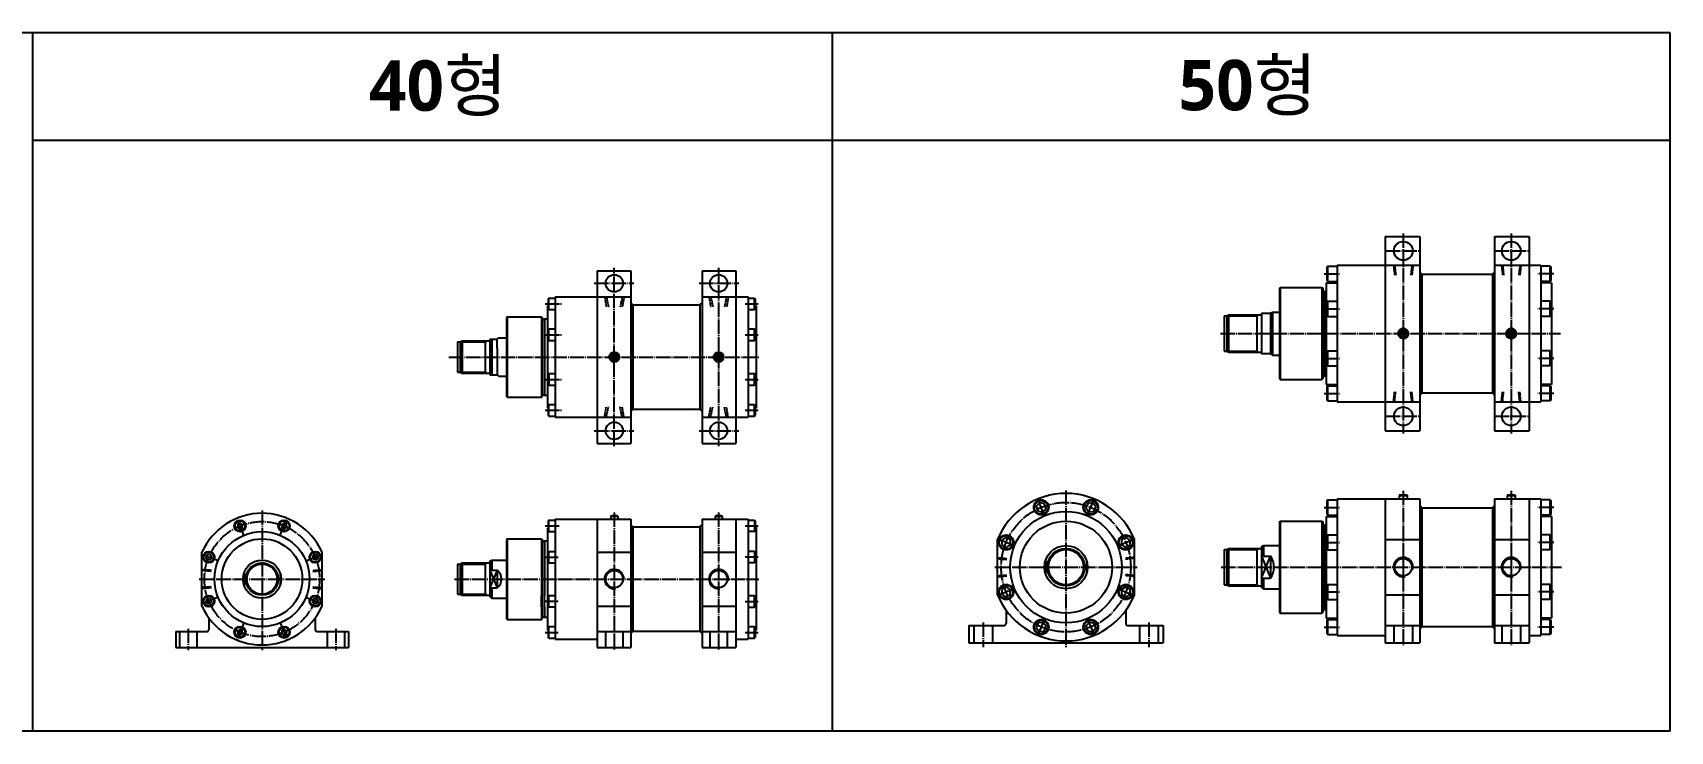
# Model space of a CAD drawing. Extents: x 0 to 5058, y -1057 to 1388.
# Drawn here: x 2783 to 5058, y 0 to 971 of the extents above; entities that cross this region are included whole.
import ezdxf

# ---------------------------------------------------------------- set-up
doc = ezdxf.new("R2010")
doc.units = 0
doc.header["$PDMODE"] = 1
for name, pattern in [('CENTER', [24, 20, -1.5, 1, -1.5]), ('HIDDEN', [5, 3.5, -1.5]), ('HIDDENX2', [0.75, 0.5, -0.25])]:
    doc.linetypes.add(name, pattern=pattern)
doc.layers.get('0').update_dxf_attribs({"linetype": 'CONTINUOUS'})
doc.layers.get('DEFPOINTS').update_dxf_attribs({"linetype": 'CONTINUOUS'})
for name, color, linetype in [('1', 3, 'CONTINUOUS'), ('HIDDEN', 2, 'HIDDEN'), ('ML', 3, 'CONTINUOUS')]:
    doc.layers.add(name, color=color, linetype=linetype)
doc.styles.add('문자', font='romans.shx')

msp = doc.modelspace()

# ---------------------------------------------------------------- linework, layer by layer
for p, q in [((5058.1, 971), (0.8, 971)), ((2782.6, 0), (2782.6, 971)), ((3894.1, 0), (3894.1, 971)), ((5058.1, 0), (5058.1, 971)), ((5058.1, 821), (2782.6, 821)), ((5058.1, 0), (0, 0))]:
    msp.add_line(p, q)
at = {"color": 3}
for p, q in [((4444.7, 526.8), (4444.7, 578.8)), ((4444.7, 202.1), (4444.7, 254.1))]:
    msp.add_line(p, q, dxfattribs=at)
at = {"color": 2, "linetype": 'ByBlock'}
msp.add_line((3696.2, 447.7), (3695.8, 447.7), dxfattribs=at)
at = {"color": 3}
for centre in [(4687.1, 552.8), (4837.1, 552.8)]:
    msp.add_circle(centre, 7, dxfattribs=at)
at = {"layer": '1'}
for p, q in [((4582.1, 646.4), (4581.1, 645.4)), ((4581.1, 645.4), (4581.1, 626.4)), ((4582.1, 625.4), (4582.1, 646.4)), ((4582.1, 646.4), (4595.1, 646.4)), ((4595.1, 647.8), (4595.1, 457.8)), ((4878.1, 647.8), (4878.1, 457.8)), ((4891.1, 646.4), (4878.1, 646.4)), ((4891.1, 625.4), (4891.1, 646.4)), ((4891.1, 646.4), (4892.1, 645.4)), ((4892.1, 645.4), (4892.1, 626.4)), ((4574.1, 616.8), (4574.1, 488.8)), ((4574.1, 616.8), (4575.1, 615.8)), ((4575.1, 615.8), (4575.1, 489.8)), ((4580.1, 623.4), (4580.1, 482.1)), ((4580.1, 623.4), (4595.1, 623.4)), ((4581.1, 626.4), (4582.1, 625.4)), ((4582.1, 625.4), (4595.1, 625.4)), ((4891.1, 625.4), (4878.1, 625.4)), ((4893.1, 623.4), (4878.1, 623.4)), ((4892.1, 626.4), (4891.1, 625.4)), ((4893.1, 623.4), (4893.1, 482.1)), ((3776.7, 603.7), (3776.7, 436.7)), ((3776.7, 602.2), (3785.7, 602.2)), ((3785.7, 602.2), (3786.7, 601.2)), ((3785.7, 586.2), (3785.7, 602.2)), ((3786.7, 601.2), (3786.7, 587.2)), ((4575.1, 610), (4578.1, 611.8)), ((4578.1, 611.8), (4578.1, 493.8)), ((4578.1, 611.8), (4580.1, 611.8)), ((4582.1, 597.7), (4581.1, 596.7)), ((4581.1, 596.7), (4581.1, 577.7)), ((4582.1, 576.7), (4582.1, 597.7)), ((4582.1, 597.7), (4595.1, 597.7)), ((4891.1, 597.7), (4878.1, 597.7)), ((4891.1, 576.7), (4891.1, 597.7)), ((4891.1, 597.7), (4892.1, 596.7)), ((4892.1, 596.7), (4892.1, 577.7)), ((3776.7, 586.2), (3785.7, 586.2)), ((3785.7, 586.2), (3786.7, 587.2)), ((3786.7, 591.2), (3787.7, 591.2)), ((3787.7, 591.2), (3787.7, 449.2)), ((4581.1, 577.7), (4582.1, 576.7)), ((4582.1, 576.7), (4595.1, 576.7)), ((4891.1, 576.7), (4878.1, 576.7)), ((4892.1, 577.7), (4891.1, 576.7)), ((3776.7, 559.2), (3785.7, 559.2)), ((3785.7, 559.2), (3786.7, 558.2)), ((3785.7, 543.2), (3785.7, 559.2)), ((3786.7, 558.2), (3786.7, 544.2)), ((3776.7, 543.2), (3785.7, 543.2)), ((3785.7, 543.2), (3786.7, 544.2)), ((4582.1, 528.8), (4581.1, 527.8)), ((4581.1, 527.8), (4581.1, 508.8)), ((4582.1, 507.8), (4582.1, 528.8)), ((4582.1, 528.8), (4595.1, 528.8)), ((4891.1, 528.8), (4878.1, 528.8)), ((4891.1, 507.8), (4891.1, 528.8)), ((4891.1, 528.8), (4892.1, 527.8)), ((4892.1, 527.8), (4892.1, 508.8)), ((4581.1, 508.8), (4582.1, 507.8)), ((4582.1, 507.8), (4595.1, 507.8)), ((4891.1, 507.8), (4878.1, 507.8)), ((4892.1, 508.8), (4891.1, 507.8)), ((3776.7, 497.2), (3785.7, 497.2)), ((3776.7, 481.2), (3785.7, 481.2)), ((3786.7, 496.2), (3785.7, 497.2)), ((3785.7, 481.2), (3785.7, 497.2)), ((3785.7, 481.2), (3786.7, 482.2)), ((3786.7, 496.2), (3786.7, 482.2)), ((4574.1, 488.8), (4575.1, 489.8)), ((4575.1, 495.5), (4578.1, 493.8)), ((4578.1, 493.8), (4580.1, 493.8)), ((4580.1, 482.1), (4595.1, 482.1)), ((4582.1, 480.1), (4581.1, 479.1)), ((4581.1, 479.1), (4581.1, 460.1)), ((4582.1, 459.1), (4582.1, 480.1)), ((4582.1, 480.1), (4595.1, 480.1)), ((4893.1, 482.1), (4878.1, 482.1)), ((4891.1, 480.1), (4878.1, 480.1)), ((4891.1, 459.1), (4891.1, 480.1)), ((4891.1, 480.1), (4892.1, 479.1)), ((4892.1, 479.1), (4892.1, 460.1)), ((4581.1, 460.1), (4582.1, 459.1)), ((4582.1, 459.1), (4595.1, 459.1)), ((4891.1, 459.1), (4878.1, 459.1)), ((4892.1, 460.1), (4891.1, 459.1)), ((3776.7, 454.2), (3785.7, 454.2)), ((3776.7, 438.2), (3785.7, 438.2)), ((3785.7, 454.2), (3786.7, 453.2)), ((3785.7, 438.2), (3785.7, 454.2)), ((3785.7, 438.2), (3786.7, 439.2)), ((3786.7, 453.2), (3786.7, 439.2)), ((3786.7, 449.2), (3787.7, 449.2)), ((4582.1, 321.6), (4581.1, 320.6)), ((4581.1, 320.6), (4581.1, 301.6)), ((4582.1, 300.6), (4582.1, 321.6)), ((4582.1, 321.6), (4595.1, 321.6)), ((4595.1, 323.1), (4595.1, 133.1)), ((4682.3, 328.7), (4681.5, 327.9)), ((4681.5, 327.9), (4681.5, 323.1)), ((4681.5, 327.9), (4692.7, 327.9)), ((4682.3, 328.7), (4691.9, 328.7)), ((4691.9, 328.7), (4692.7, 327.9)), ((4692.7, 327.9), (4692.7, 323.1)), ((4832.3, 328.7), (4831.5, 327.9)), ((4831.5, 327.9), (4842.7, 327.9)), ((4831.5, 327.9), (4831.5, 323.1)), ((4832.3, 328.7), (4841.9, 328.7)), ((4841.9, 328.7), (4842.7, 327.9)), ((4842.7, 327.9), (4842.7, 323.1)), ((4878.1, 323.1), (4878.1, 133.1)), ((4891.1, 321.6), (4878.1, 321.6)), ((4891.1, 300.6), (4891.1, 321.6)), ((4891.1, 321.6), (4892.1, 320.6)), ((4892.1, 320.6), (4892.1, 301.6)), ((3585.7, 299), (3586.7, 300)), ((3585.7, 299), (3585.7, 295)), ((3585.7, 299), (3595.7, 299)), ((3586.7, 300), (3594.7, 300)), ((3595.7, 299), (3594.7, 300)), ((3595.7, 299), (3595.7, 295)), ((3731.7, 300), (3730.7, 299)), ((3730.7, 299), (3730.7, 295)), ((3730.7, 299), (3740.7, 299)), ((3731.7, 300), (3739.7, 300)), ((3739.7, 300), (3740.7, 299)), ((3740.7, 299), (3740.7, 295)), ((4580.1, 298.7), (4580.1, 157.4)), ((4580.1, 298.7), (4595.1, 298.7)), ((4581.1, 301.6), (4582.1, 300.6)), ((4582.1, 300.6), (4595.1, 300.6)), ((4891.1, 300.6), (4878.1, 300.6)), ((4893.1, 298.7), (4878.1, 298.7)), ((4892.1, 301.6), (4891.1, 300.6)), ((4893.1, 298.7), (4893.1, 157.4)), ((3497.7, 282.5), (3497.7, 140.5)), ((3497.7, 282.5), (3498.7, 282.5)), ((3499.7, 293.5), (3498.7, 292.5)), ((3498.7, 292.5), (3498.7, 278.5)), ((3499.7, 277.5), (3498.7, 278.5)), ((3499.7, 293.5), (3508.7, 293.5)), ((3499.7, 277.5), (3499.7, 293.5)), ((3499.7, 277.5), (3508.7, 277.5)), ((3508.7, 295), (3508.7, 128)), ((3776.7, 295), (3776.7, 128)), ((3776.7, 293.5), (3785.7, 293.5)), ((3785.7, 277.5), (3776.7, 277.5)), ((3785.7, 293.5), (3786.7, 292.5)), ((3785.7, 293.5), (3785.7, 277.5)), ((3785.7, 277.5), (3786.7, 278.5)), ((3786.7, 292.5), (3786.7, 278.5)), ((3787.7, 283.5), (3786.7, 283.5)), ((3787.7, 283.5), (3787.7, 140.5)), ((4574.1, 292.1), (4575.1, 291.1)), ((4574.1, 292.1), (4574.1, 164.1)), ((4575.1, 291.1), (4575.1, 165.1)), ((4575.1, 285.3), (4578.1, 287.1)), ((4578.1, 287.1), (4580.1, 287.1)), ((4578.1, 287.1), (4578.1, 169.1)), ((3489.7, 267.5), (3490.7, 266.5)), ((3489.7, 267.5), (3489.7, 250.1)), ((3490.7, 266.5), (3490.7, 250.1)), ((3490.7, 262.8), (3493.7, 264.5)), ((3493.7, 264.5), (3497.7, 264.5)), ((3493.7, 264.5), (3493.7, 250.1)), ((3776.7, 250.5), (3785.7, 250.5)), ((3785.7, 250.5), (3786.7, 249.5)), ((3785.7, 250.5), (3785.7, 234.5)), ((4582.1, 273), (4581.1, 272)), ((4581.1, 272), (4581.1, 253)), ((4581.1, 253), (4582.1, 252)), ((4582.1, 252), (4582.1, 273)), ((4582.1, 273), (4595.1, 273)), ((4582.1, 252), (4595.1, 252)), ((4891.1, 273), (4878.1, 273)), ((4891.1, 252), (4878.1, 252)), ((4891.1, 252), (4891.1, 273)), ((4891.1, 273), (4892.1, 272)), ((4892.1, 253), (4891.1, 252)), ((4892.1, 272), (4892.1, 253)), ((3489.7, 250.1), (3489.7, 234.1)), ((3489.7, 234.1), (3489.7, 188.9)), ((3490.7, 250.1), (3490.7, 234.1)), ((3490.7, 234.1), (3490.7, 188.9)), ((3493.7, 250.1), (3493.7, 234.1)), ((3493.7, 234.1), (3493.7, 188.9)), ((3498.7, 249.1), (3499.7, 250.1)), ((3498.7, 249.1), (3498.7, 235.1)), ((3499.7, 234.1), (3498.7, 235.1)), ((3499.7, 250.1), (3508.7, 250.1)), ((3499.7, 234.1), (3499.7, 250.1)), ((3499.7, 234.1), (3508.7, 234.1)), ((3776.7, 234.5), (3785.7, 234.5)), ((3785.7, 234.5), (3786.7, 235.5)), ((3786.7, 249.5), (3786.7, 235.5)), ((3489.7, 172.9), (3489.7, 188.9)), ((3490.7, 172.9), (3490.7, 188.9)), ((3493.7, 172.9), (3493.7, 188.9)), ((3499.7, 188.9), (3498.7, 187.9)), ((3498.7, 187.9), (3498.7, 173.9)), ((3499.7, 172.9), (3499.7, 188.9)), ((3499.7, 188.9), (3508.7, 188.9)), ((3776.7, 188.5), (3785.7, 188.5)), ((3785.7, 188.5), (3786.7, 187.5)), ((3785.7, 172.5), (3785.7, 188.5)), ((3786.7, 187.5), (3786.7, 173.5)), ((4582.1, 204.1), (4581.1, 203.1)), ((4581.1, 203.1), (4581.1, 184.1)), ((4581.1, 184.1), (4582.1, 183.1)), ((4582.1, 183.1), (4582.1, 204.1)), ((4582.1, 204.1), (4595.1, 204.1)), ((4582.1, 183.1), (4595.1, 183.1)), ((4891.1, 204.1), (4878.1, 204.1)), ((4891.1, 183.1), (4878.1, 183.1)), ((4891.1, 183.1), (4891.1, 204.1)), ((4891.1, 204.1), (4892.1, 203.1)), ((4892.1, 184.1), (4891.1, 183.1)), ((4892.1, 203.1), (4892.1, 184.1)), ((3489.7, 172.9), (3489.7, 155.5)), ((3490.7, 172.9), (3490.7, 156.5)), ((3490.7, 160.2), (3493.7, 158.5)), ((3493.7, 172.9), (3493.7, 158.5)), ((3499.7, 172.9), (3498.7, 173.9)), ((3499.7, 172.9), (3508.7, 172.9)), ((3776.7, 172.5), (3785.7, 172.5)), ((3785.7, 172.5), (3786.7, 173.5)), ((4574.1, 164.1), (4575.1, 165.1)), ((4575.1, 170.8), (4578.1, 169.1)), ((4578.1, 169.1), (4580.1, 169.1)), ((3489.7, 155.5), (3490.7, 156.5)), ((3493.7, 158.5), (3497.7, 158.5)), ((3497.7, 140.5), (3498.7, 140.5)), ((3499.7, 145.5), (3498.7, 144.5)), ((3498.7, 144.5), (3498.7, 130.5)), ((3499.7, 145.5), (3508.7, 145.5)), ((3499.7, 129.5), (3499.7, 145.5)), ((3776.7, 145.5), (3785.7, 145.5)), ((3785.7, 145.5), (3786.7, 144.5)), ((3785.7, 129.5), (3785.7, 145.5)), ((3786.7, 144.5), (3786.7, 130.5)), ((3786.7, 140.5), (3787.7, 140.5)), ((4580.1, 157.4), (4595.1, 157.4)), ((4582.1, 155.4), (4581.1, 154.4)), ((4581.1, 154.4), (4581.1, 135.4)), ((4582.1, 134.4), (4582.1, 155.4)), ((4582.1, 155.4), (4595.1, 155.4)), ((4893.1, 157.4), (4878.1, 157.4)), ((4891.1, 155.4), (4878.1, 155.4)), ((4891.1, 134.4), (4891.1, 155.4)), ((4891.1, 155.4), (4892.1, 154.4)), ((4892.1, 154.4), (4892.1, 135.4)), ((3499.7, 129.5), (3498.7, 130.5)), ((3499.7, 129.5), (3508.7, 129.5)), ((3776.7, 129.5), (3785.7, 129.5)), ((3785.7, 129.5), (3786.7, 130.5)), ((4581.1, 135.4), (4582.1, 134.4)), ((4582.1, 134.4), (4595.1, 134.4)), ((4891.1, 134.4), (4878.1, 134.4)), ((4892.1, 135.4), (4891.1, 134.4))]:
    msp.add_line(p, q, dxfattribs=at)
for points in [[(4689.6, 554.2), (4687.1, 555.7), (4684.6, 554.2), (4684.6, 551.3), (4687.1, 549.9), (4689.6, 551.3)], [(4839.6, 554.2), (4837.1, 555.7), (4834.6, 554.2), (4834.6, 551.3), (4837.1, 549.9), (4839.6, 551.3)], [(4188.3, 316.6), (4181.5, 317.7), (4177.1, 312.3), (4179.6, 305.8), (4186.4, 304.7), (4190.8, 310.1)], [(4259.7, 311.9), (4255.7, 317.5), (4248.8, 316.8), (4245.9, 310.5), (4250, 304.9), (4256.9, 305.6)], [(3074.3, 286.8), (3071.2, 289.4), (3067.5, 287.9), (3066.9, 284), (3070, 281.5), (3073.7, 282.9)], [(3135.5, 283.8), (3135.1, 287.8), (3131.4, 289.4), (3128.2, 287), (3128.6, 283), (3132.3, 281.4)], [(4134.6, 269.4), (4128.9, 265.4), (4129.6, 258.5), (4135.9, 255.6), (4141.6, 259.6), (4140.9, 266.5)], [(4306.9, 258.1), (4308, 264.9), (4302.7, 269.3), (4296.2, 266.9), (4295.1, 260.1), (4300.4, 255.7)], [(3028.9, 245.8), (3025, 245.3), (3023.3, 241.7), (3025.7, 238.5), (3029.7, 238.9), (3031.3, 242.5)], [(3176.6, 238.4), (3179.1, 241.5), (3177.6, 245.2), (3173.7, 245.8), (3171.2, 242.7), (3172.6, 239)], [(3025.9, 184.6), (3023.4, 181.5), (3024.8, 177.8), (3028.8, 177.1), (3031.3, 180.3), (3029.8, 184)], [(3173.5, 177.2), (3177.5, 177.6), (3179.1, 181.3), (3176.8, 184.5), (3172.8, 184.1), (3171.2, 180.5)], [(4129.9, 198), (4128.8, 191.2), (4134.1, 186.8), (4140.6, 189.2), (4141.7, 196.1), (4136.4, 200.5)], [(4302.2, 186.7), (4307.9, 190.8), (4307.2, 197.7), (4300.9, 200.5), (4295.2, 196.5), (4295.9, 189.6)], [(3067, 139.2), (3067.4, 135.2), (3071, 133.6), (3074.3, 136), (3073.8, 139.9), (3070.2, 141.6)], [(3128.1, 136.1), (3131.2, 133.6), (3135, 135.1), (3135.6, 139), (3132.5, 141.5), (3128.7, 140.1)], [(4177.1, 144.2), (4181.1, 138.6), (4188, 139.3), (4190.8, 145.6), (4186.8, 151.2), (4179.9, 150.5)], [(4248.4, 139.5), (4255.3, 138.4), (4259.7, 143.8), (4257.2, 150.3), (4250.4, 151.4), (4246, 146)]]:
    msp.add_lwpolyline(points, close=True, dxfattribs=at)
for centre, radius in [((4687.1, 552.8), 5.5), ((4687.1, 552.8), 5), ((4837.1, 552.8), 5.5), ((4837.1, 552.8), 5), ((4184, 311.2), 10.5), ((4184, 311.2), 9.5), ((4252.8, 311.2), 10.5), ((4252.8, 311.2), 9.5), ((3070.6, 285.4), 8), ((3070.6, 285.4), 7), ((3131.8, 285.4), 8), ((3131.8, 285.4), 7), ((4135.2, 262.5), 10.5), ((4135.2, 262.5), 9.5), ((4301.5, 262.5), 10.5), ((4301.5, 262.5), 9.5), ((3027.3, 242.1), 8), ((3027.3, 242.1), 7), ((3175.1, 242.1), 8), ((3175.1, 242.1), 7), ((3027.3, 180.9), 8), ((3027.3, 180.9), 7), ((3175.1, 180.9), 8), ((3175.1, 180.9), 7), ((4135.2, 193.6), 10.5), ((4135.2, 193.6), 9.5), ((4301.5, 193.6), 10.5), ((4301.5, 193.6), 9.5), ((3070.6, 137.6), 8), ((3070.6, 137.6), 7), ((3131.8, 137.6), 8), ((3131.8, 137.6), 7), ((4184, 144.9), 10.5), ((4184, 144.9), 9.5), ((4252.8, 144.9), 10.5), ((4252.8, 144.9), 9.5)]:
    msp.add_circle(centre, radius, dxfattribs=at)
for centre, radius, start, end in [((4687.1, 552.8), 7, 258.5445, 188.714), ((4837.1, 552.8), 7, 258.5445, 188.714), ((3101.2, 211.5), 91.5, 24.1373, 155.8627)]:
    msp.add_arc(centre, radius, start, end, dxfattribs=at)
at = {"layer": 'DEFPOINTS', "color": 0, "linetype": 'ByBlock'}
for p in [(4710.1, 655.3), (3613.7, 611.7), (4505.6, 582.8), (4505.6, 522.8), (4710.1, 457.8), (4710.1, 457.8), (3613.7, 436.7), (3697.8, 447.7), (3698.2, 447.7), (4710.1, 450.3), (3613.7, 428.7), (4490.1, 199.8), (2981.2, 116.5), (3566.7, 116.5), (3613.7, 116.5), (3712.7, 116.5), (3759.7, 116.5), (4083.4, 123.1)]:
    msp.add_point(p, dxfattribs=at)
at = {"layer": 'HIDDEN', "color": 2, "linetype": 'HIDDENX2'}
for p, q in [((4673.6, 647.8), (4675.1, 633.8)), ((4675.1, 647.8), (4676.6, 633.8)), ((4699.1, 647.8), (4697.6, 633.8)), ((4700.6, 647.8), (4699.1, 633.8)), ((4823.6, 647.8), (4825.1, 633.8)), ((4825.1, 647.8), (4826.6, 633.8)), ((4849.1, 647.8), (4847.6, 633.8)), ((4850.6, 647.8), (4849.1, 633.8)), ((3577.2, 603.6), (3579.7, 589.6)), ((3579.7, 603.6), (3582.7, 589.6)), ((3601.7, 603.6), (3598.7, 589.6)), ((3604.2, 603.6), (3601.7, 589.6)), ((3722.2, 603.8), (3724.7, 589.8)), ((3724.7, 603.8), (3727.7, 589.8)), ((3746.7, 603.8), (3743.7, 589.8)), ((3749.2, 603.8), (3746.7, 589.8)), ((4673.6, 457.8), (4675.1, 471.8)), ((4675.1, 457.8), (4676.6, 471.8)), ((4699.1, 457.8), (4697.6, 471.8)), ((4700.6, 457.8), (4699.1, 471.8)), ((4823.6, 457.8), (4825.1, 471.8)), ((4825.1, 457.8), (4826.6, 471.8)), ((4849.1, 457.8), (4847.6, 471.8)), ((4850.6, 457.8), (4849.1, 471.8)), ((3577.2, 436.8), (3579.7, 450.8)), ((3579.7, 436.8), (3582.7, 450.8)), ((3601.7, 436.8), (3598.7, 450.8)), ((3604.2, 436.8), (3601.7, 450.8)), ((3722.2, 436.6), (3724.7, 450.6)), ((3724.7, 436.6), (3727.7, 450.6)), ((3746.7, 436.6), (3743.7, 450.6)), ((3749.2, 436.6), (3746.7, 450.6)), ((4123.5, 240.1), (4135.9, 238.8)), ((4123.6, 241.3), (4136.1, 240.1)), ((4313.5, 241.6), (4301, 240.3)), ((4313.4, 240.3), (4301.2, 239.1)), ((3030.7, 222.2), (3017.6, 223.5)), ((3030.8, 223.5), (3017.8, 224.7)), ((3171.9, 223.5), (3184.7, 224.7)), ((3172, 222.2), (3184.7, 223.5)), ((4123.5, 216.1), (4135.9, 217.3)), ((4123.6, 214.8), (4136.1, 216.1)), ((4313.5, 215.1), (4301, 216.3)), ((4313.4, 216.4), (4301.2, 217.6)), ((3030.7, 200.7), (3017.6, 199.5)), ((3030.8, 199.5), (3017.7, 198.2)), ((3171.9, 199.5), (3184.7, 198.3)), ((3172, 200.7), (3184.7, 199.5)), ((2986.7, 138.5), (2986.7, 116.5)), ((3010.7, 138.5), (3010.7, 116.5)), ((3191.7, 138.5), (3191.7, 116.5)), ((3215.7, 138.5), (3215.7, 116.5)), ((3578.7, 138.5), (3578.7, 116.5)), ((3602.7, 138.5), (3602.7, 116.5)), ((3723.7, 138.5), (3723.7, 116.5)), ((3747.7, 138.5), (3747.7, 116.5)), ((4090.4, 147.1), (4090.4, 123.1)), ((4116.4, 147.1), (4116.4, 123.1)), ((4320.4, 147.1), (4320.4, 123.1)), ((4346.4, 147.1), (4346.4, 123.1)), ((4674.1, 147.1), (4674.1, 123.1)), ((4700.1, 147.1), (4700.1, 123.1)), ((4824.1, 147.1), (4824.1, 123.1)), ((4850.1, 147.1), (4850.1, 123.1))]:
    msp.add_line(p, q, dxfattribs=at)
at = {"layer": 'ML'}
for p, q in [((4662.1, 687.8), (4662.1, 417.8)), ((4662.1, 687.8), (4710.1, 687.8)), ((4710.1, 687.8), (4710.1, 417.8)), ((4814.1, 687.8), (4814.1, 417.8)), ((4814.1, 687.8), (4862.1, 687.8)), ((4862.1, 687.8), (4862.1, 417.8)), ((3566.7, 640.2), (3566.7, 400.2)), ((3566.7, 640.2), (3613.7, 640.2)), ((3613.7, 640.2), (3613.7, 400.2)), ((3712.7, 640.2), (3712.7, 400.2)), ((3712.7, 640.2), (3759.7, 640.2)), ((3759.7, 640.2), (3759.7, 400.2)), ((4595.1, 647.8), (4710.1, 647.8)), ((4662.1, 655.3), (4662.1, 450.3)), ((4713.1, 635.3), (4710.1, 638.3)), ((4811.1, 635.3), (4814.1, 638.3)), ((4814.1, 647.8), (4878.1, 647.8)), ((4515.1, 615.8), (4516.1, 616.8)), ((4515.1, 615.8), (4515.1, 489.8)), ((4516.1, 616.8), (4516.1, 488.8)), ((4516.1, 616.8), (4574.1, 616.8)), ((4713.1, 635.3), (4713.1, 470.3)), ((4713.1, 635.3), (4811.1, 635.3)), ((4811.1, 635.3), (4811.1, 470.3)), ((3499.7, 602.2), (3498.7, 601.2)), ((3498.7, 601.2), (3498.7, 587.2)), ((3499.7, 602.2), (3508.7, 602.2)), ((3499.7, 586.2), (3499.7, 602.2)), ((3508.7, 603.7), (3508.7, 436.7)), ((3508.7, 603.7), (3613.7, 603.7)), ((3616.7, 592.7), (3613.7, 595.7)), ((3616.7, 592.7), (3709.7, 592.7)), ((3616.7, 592.7), (3616.7, 447.7)), ((3709.7, 592.7), (3712.7, 595.7)), ((3709.7, 592.7), (3709.7, 447.7)), ((3712.7, 603.7), (3776.7, 603.7)), ((3441.7, 576.2), (3440.7, 575.2)), ((3440.7, 575.2), (3440.7, 465.2)), ((3441.7, 576.2), (3489.7, 576.2)), ((3441.7, 576.2), (3441.7, 464.2)), ((3489.7, 576.2), (3489.7, 559.2)), ((3489.7, 576.2), (3490.7, 575.2)), ((3490.7, 575.2), (3490.7, 559.2)), ((3490.7, 571.5), (3493.7, 573.2)), ((3493.7, 573.2), (3493.7, 559.2)), ((3493.7, 573.2), (3497.7, 573.2)), ((3497.7, 591.2), (3497.7, 449.2)), ((3497.7, 591.2), (3498.7, 591.2)), ((3499.7, 586.2), (3498.7, 587.2)), ((3499.7, 586.2), (3508.7, 586.2)), ((4438.1, 577.3), (4438.1, 528.3)), ((4438.1, 577.3), (4442.1, 577.3)), ((4442.1, 577.3), (4444.7, 578.8)), ((4442.1, 577.3), (4442.1, 528.3)), ((4444.7, 578.8), (4490.1, 578.8)), ((4483.6, 578.8), (4483.6, 526.8)), ((4490.1, 581), (4490.1, 524.5)), ((4490.1, 581), (4502.6, 581)), ((4502.6, 581), (4505.6, 582.8)), ((4502.6, 581), (4502.6, 524.5)), ((4505.6, 582.8), (4515.1, 582.8)), ((4505.6, 582.8), (4505.6, 522.8)), ((3427.5, 545), (3430.5, 546.7)), ((3430.5, 546.7), (3440.7, 546.7)), ((3489.7, 559.2), (3489.7, 481.2)), ((3490.7, 559.2), (3490.7, 481.2)), ((3493.7, 559.2), (3493.7, 481.2)), ((3499.7, 559.2), (3498.7, 558.2)), ((3498.7, 558.2), (3498.7, 544.2)), ((3499.7, 559.2), (3508.7, 559.2)), ((3499.7, 543.2), (3499.7, 559.2)), ((3372.7, 541.2), (3372.7, 499.2)), ((3372.7, 541.2), (3376.7, 541.2)), ((3373.7, 541.2), (3376.7, 541.2)), ((3376.7, 541.2), (3379.3, 542.7)), ((3376.7, 541.2), (3376.7, 499.2)), ((3379.3, 542.7), (3379.3, 497.7)), ((3379.3, 542.7), (3417.7, 542.7)), ((3411.2, 542.7), (3411.2, 497.7)), ((3417.7, 545), (3417.7, 495.4)), ((3417.7, 545), (3427.9, 545)), ((3420.7, 545), (3420.7, 532.5)), ((3420.7, 532.5), (3420.7, 507.9)), ((3427.9, 532.5), (3427.9, 545.2)), ((3427.9, 532.5), (3427.9, 507.9)), ((3493.7, 543.2), (3493.7, 497.2)), ((3498.7, 544.2), (3499.7, 543.2)), ((3499.7, 543.2), (3508.7, 543.2)), ((4438.1, 528.3), (4442.1, 528.3)), ((4442.1, 528.3), (4444.7, 526.8)), ((4444.7, 526.8), (4490.1, 526.8)), ((4502.6, 524.5), (4490.1, 524.5)), ((4502.6, 524.5), (4505.6, 522.8)), ((3420.7, 507.9), (3420.7, 495.4)), ((3427.9, 507.9), (3427.9, 495.2)), ((4505.6, 522.8), (4515.1, 522.8)), ((3372.7, 499.2), (3376.7, 499.2)), ((3373.7, 499.2), (3376.7, 499.2)), ((3376.7, 499.2), (3379.3, 497.7)), ((3379.3, 497.7), (3417.7, 497.7)), ((3417.7, 495.4), (3427.9, 495.4)), ((3427.5, 495.4), (3430.5, 493.7)), ((3430.5, 493.7), (3440.7, 493.7)), ((3489.7, 481.2), (3489.7, 464.2)), ((3490.7, 481.2), (3490.7, 465.2)), ((3493.7, 481.2), (3493.7, 467.2)), ((3499.7, 497.2), (3498.7, 496.2)), ((3498.7, 496.2), (3498.7, 482.2)), ((3498.7, 482.2), (3499.7, 481.2)), ((3499.7, 497.2), (3508.7, 497.2)), ((3499.7, 497.2), (3499.7, 481.2)), ((3499.7, 481.2), (3508.7, 481.2)), ((4515.1, 489.8), (4516.1, 488.8)), ((4516.1, 488.8), (4574.1, 488.8)), ((3441.7, 464.2), (3440.7, 465.2)), ((3441.7, 464.2), (3489.7, 464.2)), ((3489.7, 464.2), (3490.7, 465.2)), ((3490.7, 468.9), (3493.7, 467.2)), ((3493.7, 467.2), (3497.7, 467.2)), ((4595.1, 457.8), (4710.1, 457.8)), ((4710.1, 467.3), (4713.1, 470.3)), ((4713.1, 470.3), (4811.1, 470.3)), ((4814.1, 467.3), (4811.1, 470.3)), ((4814.1, 457.8), (4878.1, 457.8)), ((3497.7, 449.2), (3498.7, 449.2)), ((3499.7, 454.2), (3498.7, 453.2)), ((3498.7, 453.2), (3498.7, 439.2)), ((3499.7, 438.2), (3498.7, 439.2)), ((3499.7, 454.2), (3508.7, 454.2)), ((3499.7, 438.2), (3499.7, 454.2)), ((3499.7, 438.2), (3508.7, 438.2)), ((3508.7, 436.7), (3613.7, 436.7)), ((3616.7, 447.7), (3613.7, 444.7)), ((3616.7, 447.7), (3709.7, 447.7)), ((3709.7, 447.7), (3712.7, 444.7)), ((3712.7, 436.7), (3776.7, 436.7)), ((4662.1, 417.8), (4710.1, 417.8)), ((4814.1, 417.8), (4862.1, 417.8)), ((3566.7, 400.2), (3613.7, 400.2)), ((3712.7, 400.2), (3759.7, 400.2)), ((4595.1, 323.1), (4710.1, 323.1)), ((4662.1, 323.1), (4662.1, 123.1)), ((4662.1, 323.1), (4662.1, 125.6)), ((4710.1, 323.1), (4710.1, 123.1)), ((4814.1, 323.1), (4814.1, 123.1)), ((4814.1, 323.1), (4878.1, 323.1)), ((4862.1, 323.1), (4862.1, 123.1)), ((4713.1, 310.6), (4710.1, 313.6)), ((4713.1, 310.6), (4811.1, 310.6)), ((4713.1, 310.6), (4713.1, 145.6)), ((4811.1, 310.6), (4814.1, 313.6)), ((4811.1, 310.6), (4811.1, 145.6)), ((3508.7, 295), (3613.7, 295)), ((3566.7, 295), (3566.7, 116.5)), ((3613.7, 295), (3613.7, 116.5)), ((3616.7, 284), (3613.7, 287)), ((3616.7, 284), (3709.7, 284)), ((3616.7, 284), (3616.7, 139)), ((3709.7, 284), (3712.7, 287)), ((3709.7, 284), (3709.7, 139)), ((3712.7, 295), (3712.7, 116.5)), ((3712.7, 295), (3776.7, 295)), ((3759.7, 295), (3759.7, 116.5)), ((4515.1, 291.1), (4516.1, 292.1)), ((4515.1, 291.1), (4515.1, 165.1)), ((4516.1, 292.1), (4574.1, 292.1)), ((4516.1, 292.1), (4516.1, 164.1)), ((3441.7, 267.5), (3440.7, 266.5)), ((3440.7, 266.5), (3440.7, 156.5)), ((3441.7, 267.5), (3489.7, 267.5)), ((3441.7, 267.5), (3441.7, 155.5)), ((4123.4, 189.6), (4123.4, 266.5)), ((4313.4, 189.6), (4313.4, 266.5)), ((4438.1, 252.6), (4438.1, 203.6)), ((4438.1, 252.6), (4442.1, 252.6)), ((4442.1, 252.6), (4444.7, 254.1)), ((4442.1, 252.6), (4442.1, 203.6)), ((4442.1, 252.6), (4442.1, 203.6)), ((4444.7, 254.1), (4490.1, 254.1)), ((4483.6, 254.1), (4483.6, 202.1)), ((4490.1, 256.3), (4493.1, 258.1)), ((4490.1, 256.3), (4490.1, 199.8)), ((4493.1, 258.1), (4515.1, 258.1)), ((4493.1, 258.1), (4493.1, 243.2)), ((4662.1, 266.6), (4710.1, 266.6)), ((4814.1, 266.6), (4862.1, 266.6)), ((3017.7, 174.1), (3017.7, 248.9)), ((3184.7, 174.1), (3184.7, 248.9)), ((3372.7, 232.5), (3372.7, 190.5)), ((3373.7, 232.5), (3372.7, 232.5)), ((3372.7, 232.5), (3376.7, 232.5)), ((3376.7, 232.5), (3379.3, 234)), ((3376.7, 232.5), (3376.7, 190.5)), ((3379.3, 234), (3417.7, 234)), ((3379.3, 234), (3379.3, 189)), ((3411.2, 234), (3411.2, 189)), ((3417.7, 236.3), (3420.7, 238)), ((3417.7, 236.3), (3417.7, 186.7)), ((3420.7, 238), (3440.7, 238)), ((3420.7, 238), (3420.7, 223.8)), ((3566.7, 248.9), (3613.7, 248.9)), ((3712.7, 248.9), (3759.7, 248.9)), ((4189.9, 237.4), (4189.9, 218.7)), ((4246.9, 237.4), (4246.9, 218.7)), ((4490.1, 243.2), (4502.6, 243.2)), ((4502.6, 243.2), (4502.6, 212.9)), ((3076.2, 220.3), (3076.2, 202.7)), ((3126.2, 220.3), (3126.2, 202.7)), ((3417.7, 223.8), (3427.9, 223.8)), ((3427.9, 223.8), (3427.9, 199.2)), ((4490.1, 212.9), (4502.6, 212.9)), ((4493.1, 212.9), (4493.1, 198.1)), ((3373.7, 190.5), (3372.7, 190.5)), ((3372.7, 190.5), (3376.7, 190.5)), ((3376.7, 190.5), (3379.3, 189)), ((3379.3, 189), (3417.7, 189)), ((3417.7, 199.2), (3427.9, 199.2)), ((3417.7, 186.7), (3420.7, 185)), ((3420.7, 199.2), (3420.7, 185)), ((3420.7, 185), (3440.7, 185)), ((4438.1, 203.6), (4442.1, 203.6)), ((4442.1, 203.6), (4444.7, 202.1)), ((4444.7, 202.1), (4490.1, 202.1)), ((4490.1, 199.8), (4493.1, 198.1)), ((4493.1, 198.1), (4515.1, 198.1)), ((4662.1, 189.6), (4710.1, 189.6)), ((4814.1, 189.6), (4862.1, 189.6)), ((3566.7, 174.1), (3613.7, 174.1)), ((3712.7, 174.1), (3759.7, 174.1)), ((4135.2, 168.1), (4135.2, 149.6)), ((4301.5, 168.1), (4301.5, 149.6)), ((4515.1, 165.1), (4516.1, 164.1)), ((4516.1, 164.1), (4574.1, 164.1)), ((2981.2, 138.5), (2981.2, 116.5)), ((2981.2, 138.5), (3024.8, 138.5)), ((3027.3, 157.6), (3027.3, 141)), ((3175.1, 157.6), (3175.1, 141)), ((3177.6, 138.5), (3221.2, 138.5)), ((3221.2, 138.5), (3221.2, 116.5)), ((3441.7, 155.5), (3440.7, 156.5)), ((3441.7, 155.5), (3489.7, 155.5)), ((3566.7, 138.5), (3613.7, 138.5)), ((3616.7, 139), (3613.7, 136)), ((3616.7, 139), (3709.7, 139)), ((3709.7, 139), (3712.7, 136)), ((3712.7, 138.5), (3759.7, 138.5)), ((4083.4, 147.1), (4083.4, 123.1)), ((4083.4, 147.1), (4132.7, 147.1)), ((4304, 147.1), (4353.4, 147.1)), ((4353.4, 147.1), (4353.4, 123.1)), ((4662.1, 147.1), (4710.1, 147.1)), ((4710.1, 142.6), (4713.1, 145.6)), ((4713.1, 145.6), (4811.1, 145.6)), ((4814.1, 142.6), (4811.1, 145.6)), ((4814.1, 147.1), (4862.1, 147.1)), ((2981.2, 116.5), (3070.6, 116.5)), ((3070.6, 116.5), (3131.8, 116.5)), ((3131.8, 116.5), (3221.2, 116.5)), ((3508.7, 128), (3566.7, 128)), ((3566.7, 116.5), (3613.7, 116.5)), ((3712.7, 116.5), (3759.7, 116.5)), ((3759.7, 128), (3776.7, 128)), ((4083.4, 123.1), (4353.4, 123.1)), ((4595.1, 133.1), (4662.1, 133.1)), ((4662.1, 123.1), (4710.1, 123.1)), ((4814.1, 123.1), (4862.1, 123.1)), ((4862.1, 133.1), (4878.1, 133.1))]:
    msp.add_line(p, q, dxfattribs=at)
at = {"layer": 'ML', "color": 1, "linetype": 'CENTER'}
for p, q in [((4687.1, 691.8), (4687.1, 413.8)), ((4837.1, 691.8), (4837.1, 413.8)), ((4662.1, 667.8), (4710.1, 667.8)), ((4814.1, 667.8), (4862.1, 667.8)), ((3590.7, 396.2), (3590.7, 644.2)), ((3735.7, 644.2), (3735.7, 396.2)), ((3562.7, 622.7), (3617.7, 622.7)), ((3708.7, 622.7), (3763.7, 622.7)), ((4577.1, 635.9), (4599.1, 635.9)), ((4896.1, 635.9), (4874.1, 635.9)), ((3494.7, 594.2), (3517.3, 594.2)), ((3772.7, 594.2), (3790.7, 594.2)), ((4577.1, 587.2), (4599.1, 587.2)), ((4896.1, 587.2), (4874.1, 587.2)), ((3494.7, 551.2), (3517.3, 551.2)), ((3772.7, 551.2), (3790.7, 551.2)), ((3772.7, 551.2), (3790.7, 551.2)), ((4433.3, 552.8), (4905.5, 552.8)), ((3360.9, 520.2), (3791.7, 520.2)), ((4577.1, 518.3), (4599.1, 518.3)), ((4896.1, 518.3), (4874.1, 518.3)), ((3494.7, 489.2), (3517.3, 489.2)), ((3772.7, 489.2), (3790.7, 489.2)), ((3772.7, 489.2), (3790.7, 489.2)), ((4577.1, 469.6), (4599.1, 469.6)), ((4896.1, 469.6), (4874.1, 469.6)), ((3494.7, 446.2), (3517.3, 446.2)), ((3772.7, 446.2), (3790.7, 446.2)), ((4662.1, 437.8), (4710.1, 437.8)), ((4814.1, 437.8), (4862.1, 437.8)), ((3562.7, 417.7), (3617.7, 417.7)), ((3708.7, 417.7), (3763.7, 417.7)), ((4188.7, 299.7), (4179.2, 322.8)), ((4218.4, 334.6), (4218.4, 117.1)), ((4248, 299.7), (4257.6, 322.8)), ((4687.1, 334.1), (4687.1, 119.1)), ((4837.1, 334.1), (4837.1, 119.1)), ((3076, 272.5), (3066.2, 296)), ((3101.2, 307), (3101.2, 112.5)), ((3126.5, 272.5), (3136.2, 296)), ((3590.7, 304), (3590.7, 112.5)), ((3735.7, 304), (3735.7, 112.5)), ((4577.1, 311.1), (4599.1, 311.1)), ((4896.1, 311.1), (4874.1, 311.1)), ((3494.7, 285.5), (3514, 285.5)), ((3772.7, 285.5), (3790.7, 285.5)), ((4146.8, 257.7), (4123.7, 267.3)), ((4290, 257.7), (4313.1, 267.3)), ((4577.1, 262.5), (4599.1, 262.5)), ((4896.1, 262.5), (4874.1, 262.5)), ((3040.2, 236.8), (3017.7, 246.1)), ((3162.2, 236.8), (3184.7, 246.1)), ((3494.7, 242.1), (3512.7, 242.1)), ((3772.7, 242.5), (3790.7, 242.5)), ((4119.4, 228.1), (4317.4, 228.1)), ((4434.1, 228.1), (4907, 228.1)), ((3013.7, 211.5), (3188.7, 211.5)), ((3368.7, 211.5), (3791.7, 211.5)), ((3040.2, 186.2), (3017.7, 176.9)), ((3162.2, 186.2), (3184.7, 176.9)), ((4146.8, 198.4), (4123.7, 188.8)), ((4290, 198.4), (4313.1, 188.8)), ((4577.1, 193.6), (4599.1, 193.6)), ((4896.1, 193.6), (4874.1, 193.6)), ((3494.7, 180.9), (3512.7, 180.9)), ((3772.7, 180.5), (3790.7, 180.5)), ((2998.7, 142.5), (2998.7, 112.5)), ((3076, 150.5), (3066.2, 127)), ((3126.5, 150.5), (3136.2, 127)), ((3203.7, 142.5), (3203.7, 112.5)), ((3494.7, 137.5), (3512.7, 137.5)), ((3772.7, 137.5), (3790.7, 137.5)), ((4103.4, 151.1), (4103.4, 117.1)), ((4188.7, 156.5), (4179.2, 133.4)), ((4248, 156.5), (4257.6, 133.4)), ((4333.4, 151.1), (4333.4, 117.1)), ((4577.1, 144.9), (4599.1, 144.9)), ((4896.1, 144.9), (4874.1, 144.9))]:
    msp.add_line(p, q, dxfattribs=at)
at = {"layer": 'ML', "color": 7}
for p, q in [((4438.1, 577.3), (4483.6, 577.3)), ((4483.6, 577.3), (4486.2, 578.8)), ((3372.7, 541.2), (3411.2, 541.2)), ((3411.2, 541.2), (3413.8, 542.7)), ((4438.1, 528.3), (4483.6, 528.3)), ((4483.6, 528.3), (4486.2, 526.8)), ((3372.7, 499.2), (3411.2, 499.2)), ((3411.2, 499.2), (3413.8, 497.7)), ((4438.1, 252.6), (4483.6, 252.6)), ((4483.6, 252.6), (4486.2, 254.1)), ((3373.7, 232.5), (3411.2, 232.5)), ((3411.2, 232.5), (3413.8, 234)), ((4490.1, 212.9), (4502.6, 243.2)), ((4490.1, 243.2), (4502.6, 212.9)), ((3427.9, 223.8), (3417.7, 199.2)), ((3417.7, 223.8), (3427.9, 199.2)), ((3373.7, 190.5), (3411.2, 190.5)), ((3411.2, 190.5), (3413.8, 189)), ((4438.1, 203.6), (4483.6, 203.6)), ((4483.6, 203.6), (4486.2, 202.1))]:
    msp.add_line(p, q, dxfattribs=at)
at = {"layer": 'ML'}
for points in [[(3593.2, 521.6), (3590.7, 523.1), (3588.2, 521.6), (3588.2, 518.8), (3590.7, 517.3), (3593.2, 518.8)], [(3738.2, 518.8), (3735.7, 517.3), (3733.2, 518.8), (3733.2, 521.6), (3735.7, 523.1), (3738.2, 521.6)]]:
    msp.add_lwpolyline(points, close=True, dxfattribs=at)
for centre, radius in [((4687.1, 667.8), 13), ((4837.1, 667.8), 13), ((3590.7, 622.7), 12), ((3735.7, 622.7), 12), ((3590.7, 520.2), 7), ((3590.7, 520.2), 7), ((3590.7, 520.2), 5.5), ((3590.7, 520.2), 5.5), ((3590.7, 520.2), 5), ((3590.7, 520.2), 5), ((3735.7, 520.2), 7), ((3735.7, 520.2), 7), ((3735.7, 520.2), 5.5), ((3735.7, 520.2), 5.5), ((3735.7, 520.2), 5), ((3735.7, 520.2), 5), ((4687.1, 437.8), 13), ((4837.1, 437.8), 13), ((3590.7, 417.7), 12), ((3735.7, 417.7), 12), ((4218.4, 228.1), 77.5), ((3101.2, 211.5), 66), ((4218.4, 228.1), 64), ((3101.2, 211.5), 56), ((4218.4, 228.1), 30), ((4218.4, 228.1), 26), ((3101.2, 211.5), 26.5), ((3101.2, 211.5), 22.5), ((4687.1, 228.1), 12), ((4837.1, 228.1), 12), ((3590.7, 211.5), 12), ((3735.7, 211.5), 12)]:
    msp.add_circle(centre, radius, dxfattribs=at)
at = {"layer": 'ML', "color": 1, "linetype": 'CENTER'}
for centre, radius in [((4218.4, 228.1), 90), ((3101.2, 211.5), 80)]:
    msp.add_circle(centre, radius, dxfattribs=at)
at = {"layer": 'ML', "color": 7}
for centre, radius in [((4218.4, 228.1), 24.5), ((3101.2, 211.5), 21)]:
    msp.add_circle(centre, radius, dxfattribs=at)
for centre, radius, start, end in [((4687.1, 552.8), 6.5, 342.5753, 285.8625), ((4837.1, 552.8), 6.5, 336.5698, 288.8542), ((3590.7, 520.2), 6.5, 351.8918, 270.0376), ((3735.7, 520.2), 6.5, 351.8918, 270.0376), ((4687.1, 228.1), 13.5, 346.7258, 283.1342), ((4837.1, 228.1), 13.5, 346.337, 284.4251), ((3590.7, 211.5), 13.5, 355.6528, 277.6447), ((3735.7, 211.5), 13.5, 352.1311, 277.5948)]:
    msp.add_arc(centre, radius, start, end, dxfattribs=at)
at = {"layer": 'ML'}
for centre, radius, start, end in [((4218.4, 228.1), 102.5, 22.0542, 157.9458), ((4480.2, 228.1), 27.1, 325.9789, 34.0211), ((3418.7, 211.5), 15.3, 306.7229, 53.2771), ((4218.4, 228.1), 102.5, 202.0542, 337.9458), ((3101.2, 211.5), 91.5, 204.1373, 335.8627), ((3024.8, 141), 2.5, 270, 0), ((3177.6, 141), 2.5, 180, 270), ((4132.7, 149.6), 2.5, 270, 0), ((4304, 149.6), 2.5, 180, 270)]:
    msp.add_arc(centre, radius, start, end, dxfattribs=at)

# ---------------------------------------------------------------- texts
at = {"char_height": 70, "attachment_point": 1, "style": '문자'}
for s, width, insert in [('{\\fMalgun Gothic|b1|i0|c129|p50;40형}', 202.53, (3249.8, 932.5)), ('{\\fMalgun Gothic|b1|i0|c129|p50;50형}', 236.973, (4374.9, 933.2))]:
    msp.add_mtext_dynamic_manual_height_columns(s, width=width, gutter_width=16, heights=[-92.9], dxfattribs=dict(at, insert=insert))

doc.saveas('drawing.dxf')
